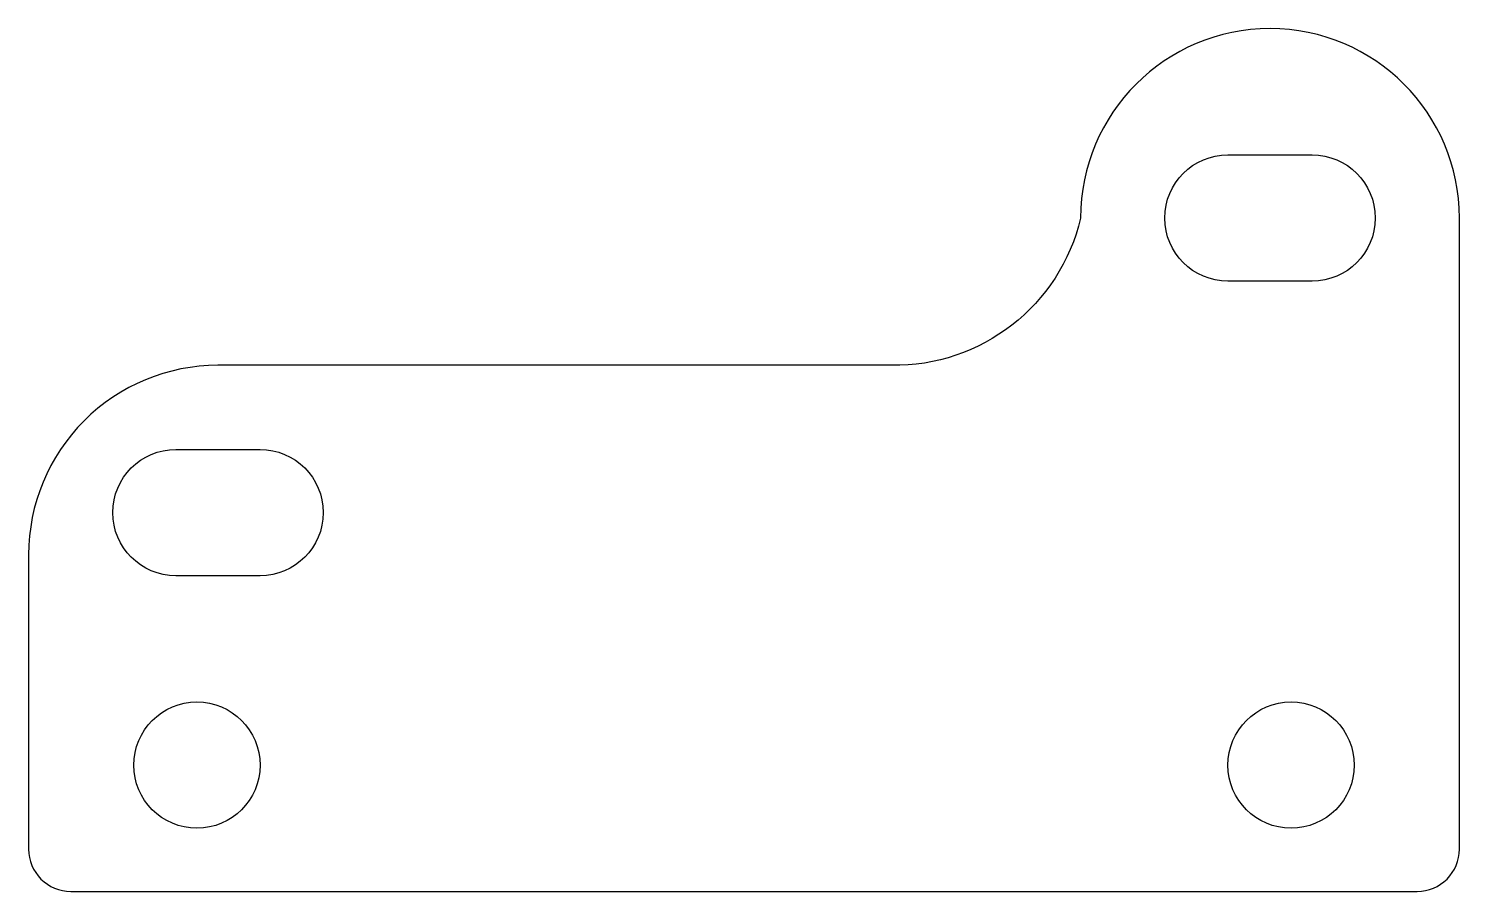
# Model space of a CAD drawing. Header units: millimetres. Extents: x 0 to 68, y 0 to 41.
import ezdxf

# ---------------------------------------------------------------- set-up
doc = ezdxf.new("R2010")
doc.units = ezdxf.units.MM
doc.layers.get('0').update_dxf_attribs({"true_color": 0xffffff})

msp = doc.modelspace()

# ---------------------------------------------------------------- linework, layer by layer
for points in [[(41, 25), (9, 25, 0.414214), (0, 16), (0, 2, 0.414214), (2, 0), (66, 0, 0.414214), (68, 2), (68, 32, 1), (50, 32, -0.352795)], [(61, 29), (57, 29, -1), (57, 35), (61, 35, -1)], [(11, 15), (7, 15, -1), (7, 21), (11, 21, -1)]]:
    msp.add_lwpolyline(points, format="xyb", close=True)
for centre in [(8, 6), (60, 6)]:
    msp.add_circle(centre, 3)

doc.saveas('drawing.dxf')
